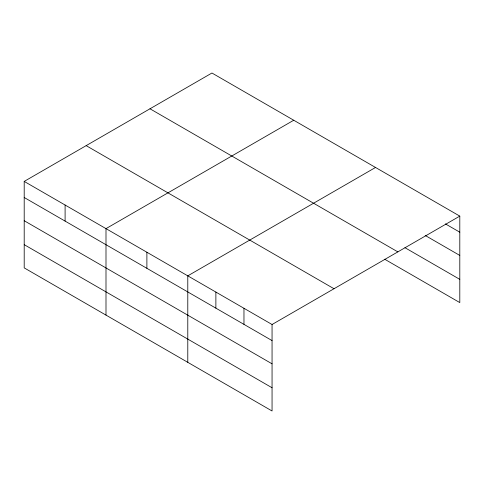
<?xml version="1.0" encoding="UTF-8"?>
<svg xmlns="http://www.w3.org/2000/svg" width="484" height="484" viewBox="0 0 484 484"><rect width="100%" height="100%" fill="white"/><g stroke="black" fill="none" stroke-linecap="round" stroke-linejoin="round"><path stroke-width="0.73" d="M24.2 181.409L272.056 324.504L272.056 410.983L24.2 267.882L24.2 181.409L211.944 73.017L459.8 216.118L459.8 302.591L384.671 259.218M293.734 120.238L105.996 228.629L105.996 315.108M375.53 167.464L187.786 275.85L187.786 362.328M272.056 324.504L459.8 216.118M445.425 223.898L459.8 232.199M425.176 235.442L459.8 255.431M404.926 247.681L459.8 279.365M149.986 108.785L397.848 251.886M86.152 145.636L334.014 288.736M24.2 197.49L272.056 340.591M24.2 220.722L272.056 363.823M24.2 244.656L272.056 387.757M243.966 308.29L243.966 324.371M215.876 292.07L215.876 308.157M146.888 252.243L146.888 268.324M65.098 205.016L65.098 221.103"/></g></svg>
